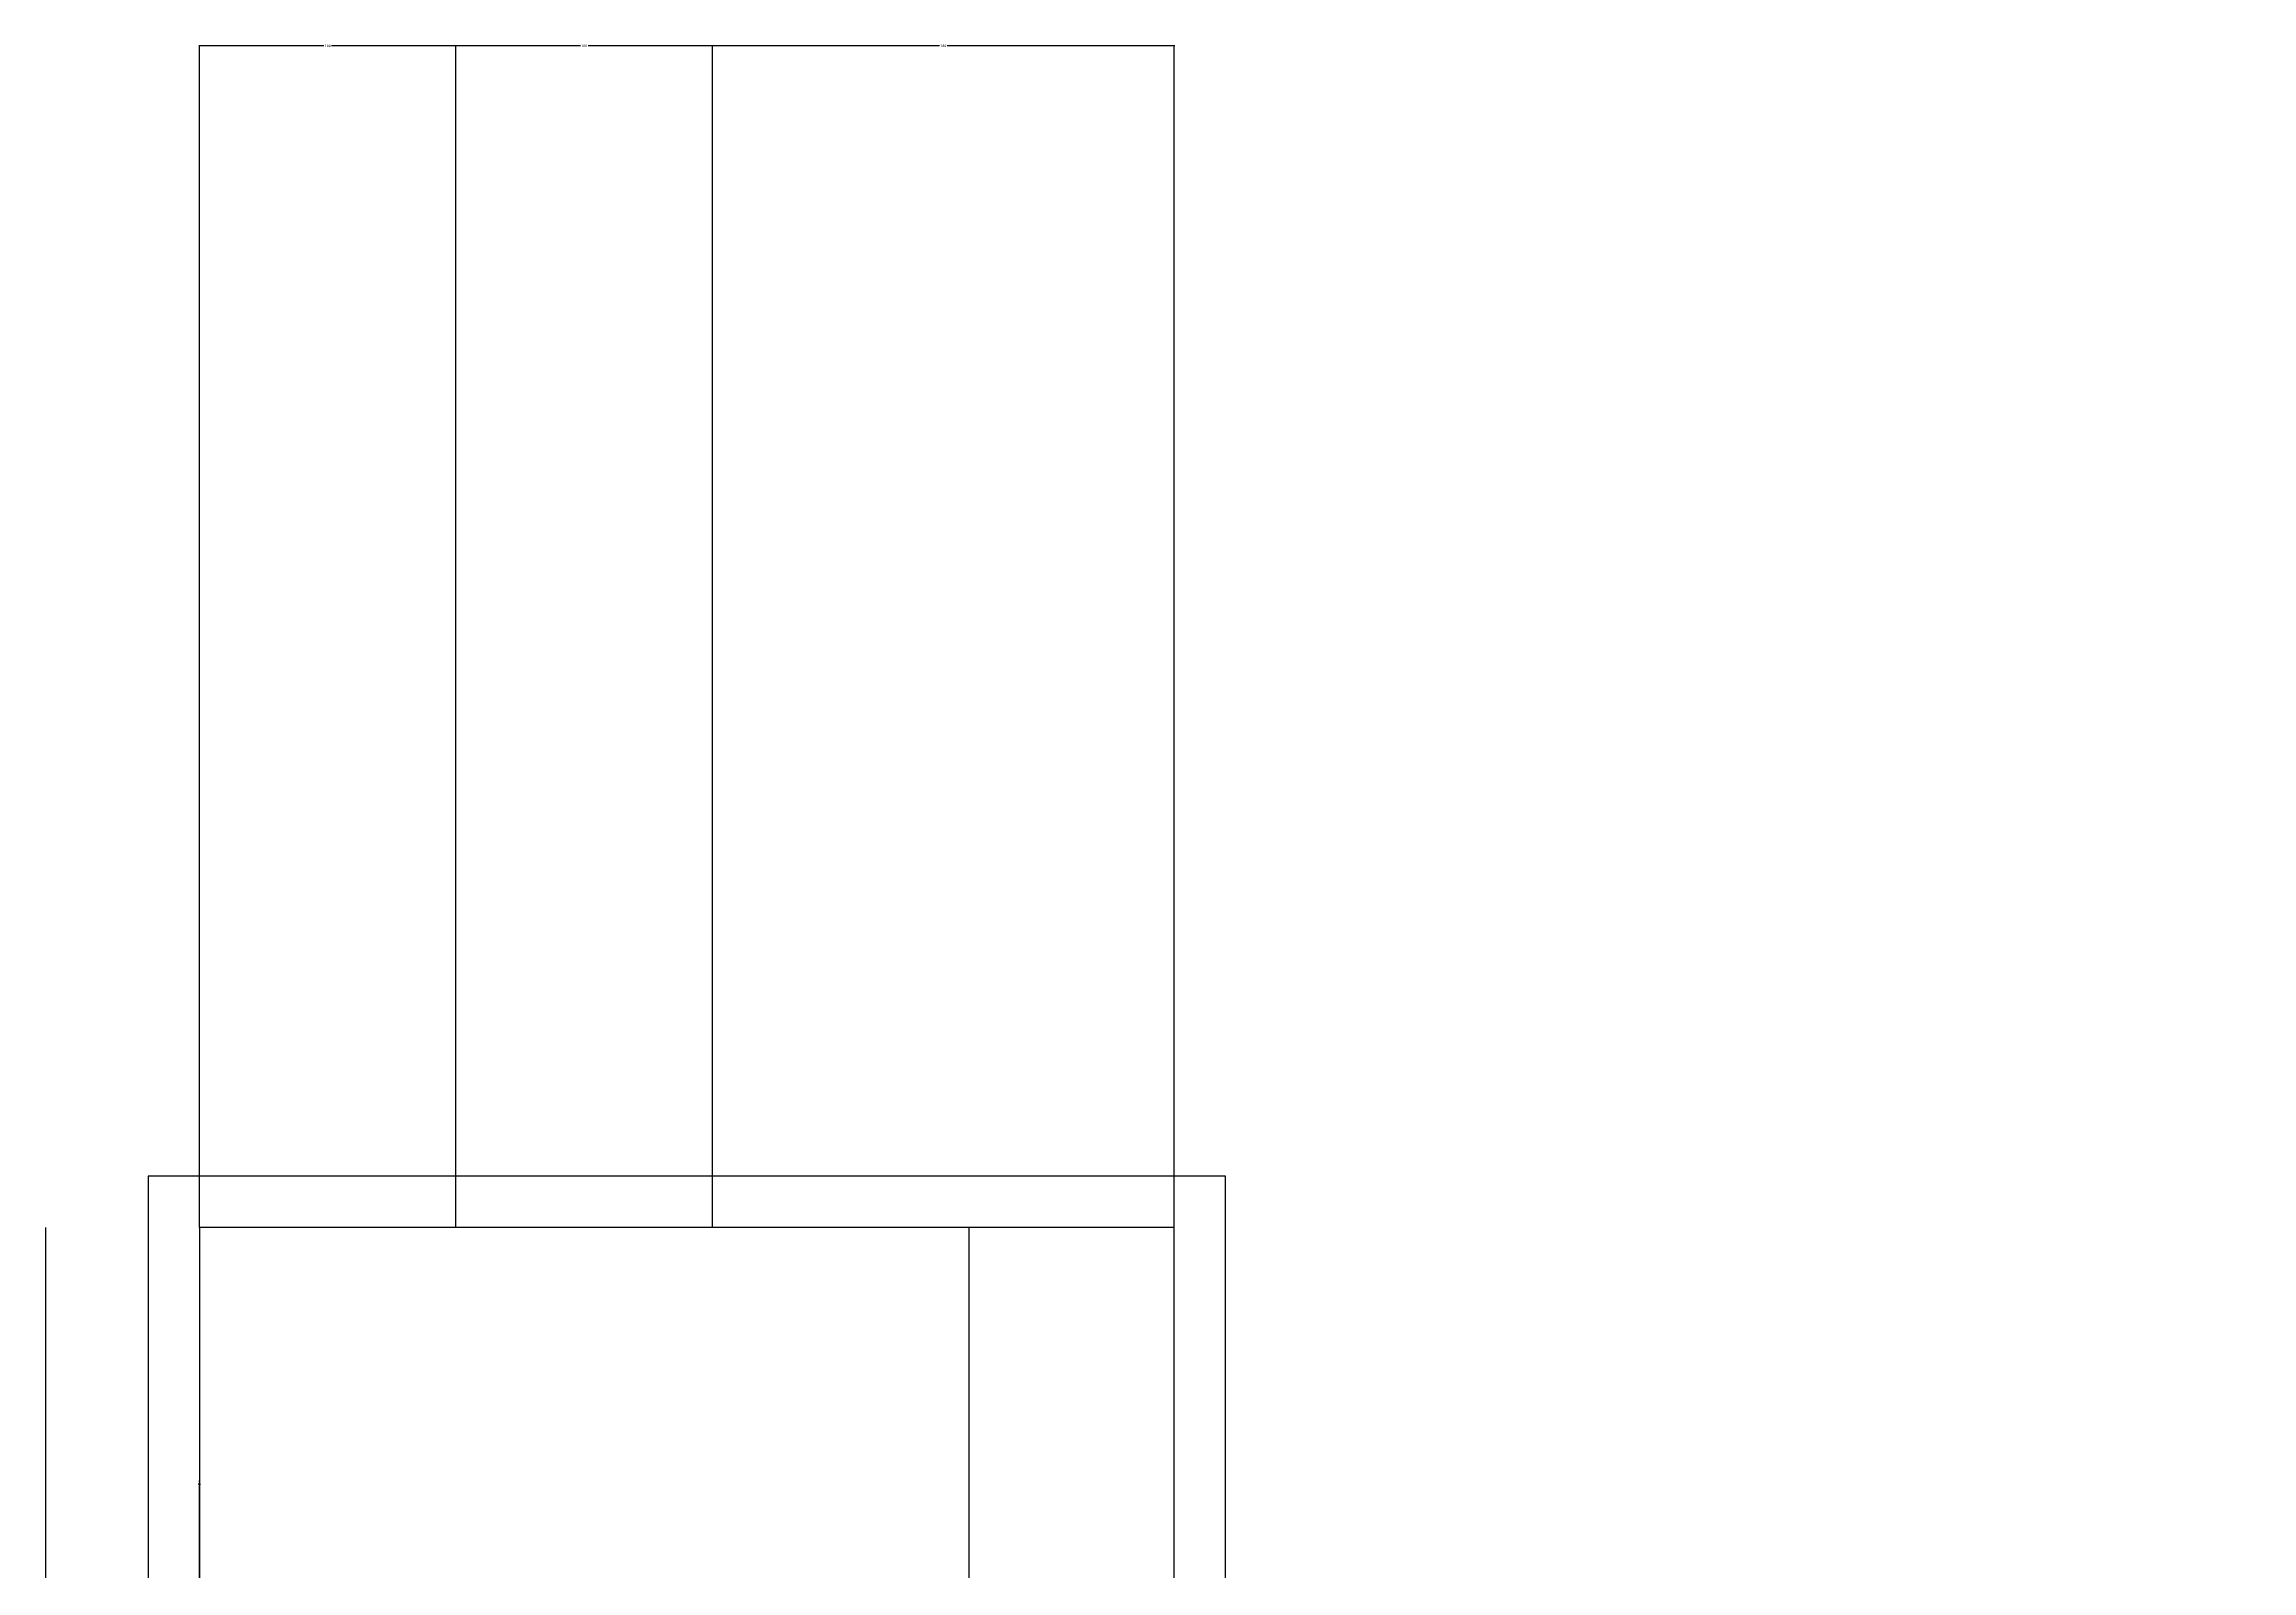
# Model space of a CAD drawing. Header units: metres. Extents: x -297 to 2210, y -16 to 3011.
# Drawn here: x 790 to 1650, y 2416 to 3011 of the extents above; entities that cross this region are included whole.
import ezdxf

# ---------------------------------------------------------------- set-up
doc = ezdxf.new("R2010")
doc.units = ezdxf.units.M
for name, color, linetype in [('LM', 141, 'Continuous'), ('PUB_DIM', 3, 'Continuous'), ('PUB_WALL', 7, 'Continuous'), ('S_DOTE', 1, 'Continuous'), ('S_WALL', 7, 'Continuous')]:
    doc.layers.add(name, color=color, linetype=linetype)
doc.dimstyles.get("Standard").update_dxf_attribs({"dimtxt": 2.5, "dimasz": 2.5, "dimexe": 1.25, "dimexo": 0.625, "dimtad": 1, "dimcen": 2.5, "dimazin": 3, "dimtfac": 1, "dimtmove": 0, "dimatfit": 3})

# ---------------------------------------------------------------- blocks, each defined once
blk = doc.blocks.new('*D1')
for p, q in [((1138.5, 3010.49), (1049.75, 3010.49)), ((1050, 2550), (1050, 3010.49)), ((1230.25, 3010.49), (1141.5, 3010.49)), ((1230, 2550), (1230, 3010.49))]:
    blk.add_line(p, q)
at = {"layer": 'Defpoints'}
for p in [(1230, 3010.49), (1050, 2550), (1230, 2550)]:
    blk.add_point(p, dxfattribs=at)
at = {"layer": 'PUB_DIM', "insert": (1140, 3010.49), "char_height": 1, "attachment_point": 5}
blk.add_mtext('180', dxfattribs=at)
blk = doc.blocks.new('*D2')
for p, q in [((998.5, 3010.49), (949.75, 3010.49)), ((950, 2550), (950, 3010.49)), ((1050.25, 3010.49), (1001.5, 3010.49)), ((1050, 2550), (1050, 3010.49))]:
    blk.add_line(p, q)
at = {"layer": 'Defpoints'}
for p in [(1050, 3010.49), (950, 2550), (1050, 2550)]:
    blk.add_point(p, dxfattribs=at)
at = {"layer": 'PUB_DIM', "insert": (1000, 3010.49), "char_height": 1, "attachment_point": 5}
blk.add_mtext('100', dxfattribs=at)
blk = doc.blocks.new('*D3')
for p, q in [((898.5, 3010.49), (849.75, 3010.49)), ((850, 2550), (850, 3010.49)), ((950.25, 3010.49), (901.5, 3010.49)), ((950, 2550), (950, 3010.49))]:
    blk.add_line(p, q)
at = {"layer": 'Defpoints'}
for p in [(950, 3010.49), (850, 2550), (950, 2550)]:
    blk.add_point(p, dxfattribs=at)
at = {"layer": 'PUB_DIM', "insert": (900, 3010.49), "char_height": 1, "attachment_point": 5}
blk.add_mtext('100', dxfattribs=at)
blk = doc.blocks.new('*D8')
for p, q in [((850, 2550), (850, 2450)), ((849.75, 2450), (849.5, 2450)), ((850, 2350), (850, 2450)), ((850, 2450), (850, 2450)), ((850.25, 2450), (850.5, 2450))]:
    blk.add_line(p, q)
at = {"layer": 'Defpoints'}
for p in [(850, 2550), (850, 2450), (850, 2350)]:
    blk.add_point(p, dxfattribs=at)
at = {"layer": 'PUB_DIM', "insert": (850, 2451.125), "char_height": 1, "attachment_point": 5}
blk.add_mtext('0', dxfattribs=at)
blk = doc.blocks.new('*D15')
for p, q in [((790, 2550), (790, 1975)), ((789.75, 1975), (789.5, 1975)), ((790, 1400), (790, 1975)), ((790, 1975), (790, 1975)), ((790.25, 1975), (790.5, 1975))]:
    blk.add_line(p, q)
at = {"layer": 'Defpoints'}
for p in [(790, 2550), (790, 1975), (790, 1400)]:
    blk.add_point(p, dxfattribs=at)
at = {"layer": 'PUB_DIM', "insert": (790, 1976.125), "char_height": 1, "attachment_point": 5}
blk.add_mtext('0', dxfattribs=at)

msp = doc.modelspace()

# ---------------------------------------------------------------- linework, layer by layer
at = {"layer": 'LM'}
for p, q in [((1250, 2570), (830, 2570)), ((830, 2570), (830, 2330)), ((1250, 1420), (1250, 2570))]:
    msp.add_line(p, q, dxfattribs=at)
at = {"layer": 'PUB_WALL'}
msp.add_lwpolyline([(1650, 1400), (1230, 1400), (1230, 2550), (850, 2550), (850, 2350), (950, 2350), (950, 2250), (1230, 2250)], dxfattribs=at)
at = {"layer": 'S_DOTE'}
msp.add_line((1150, 573.83), (1150, 2550), dxfattribs=at)
at = {"layer": 'S_WALL'}
for p, q in [((1230, 2550), (850, 2550)), ((850, 2550), (850, 2350)), ((1230, 1400), (1230, 2550))]:
    msp.add_line(p, q, dxfattribs=at)

# ---------------------------------------------------------------- dimensions: what is measured, and where the dimension line sits
at = {"layer": 'PUB_DIM'}
for base, p1, p2, picture, middle in [((950, 3010.49), (950, 2550), (850, 2550), '*D3', (900, 3010.49)), ((1050, 3010.49), (1050, 2550), (950, 2550), '*D2', (1000, 3010.49)), ((1230, 3010.49), (1230, 2550), (1050, 2550), '*D1', (1140, 3010.49)), ((790, 1975), (790, 2550), (790, 1400), '*D15', (790, 1976.125)), ((850, 2450), (850, 2550), (850, 2350), '*D8', (850, 2451.125))]:
    dim = msp.add_linear_dim(base=base, p1=p1, p2=p2, dimstyle='Standard', dxfattribs=at)
    dim.commit()
    dim.dimension.update_dxf_attribs({"geometry": picture, "text_midpoint": middle})

doc.saveas('drawing.dxf')
